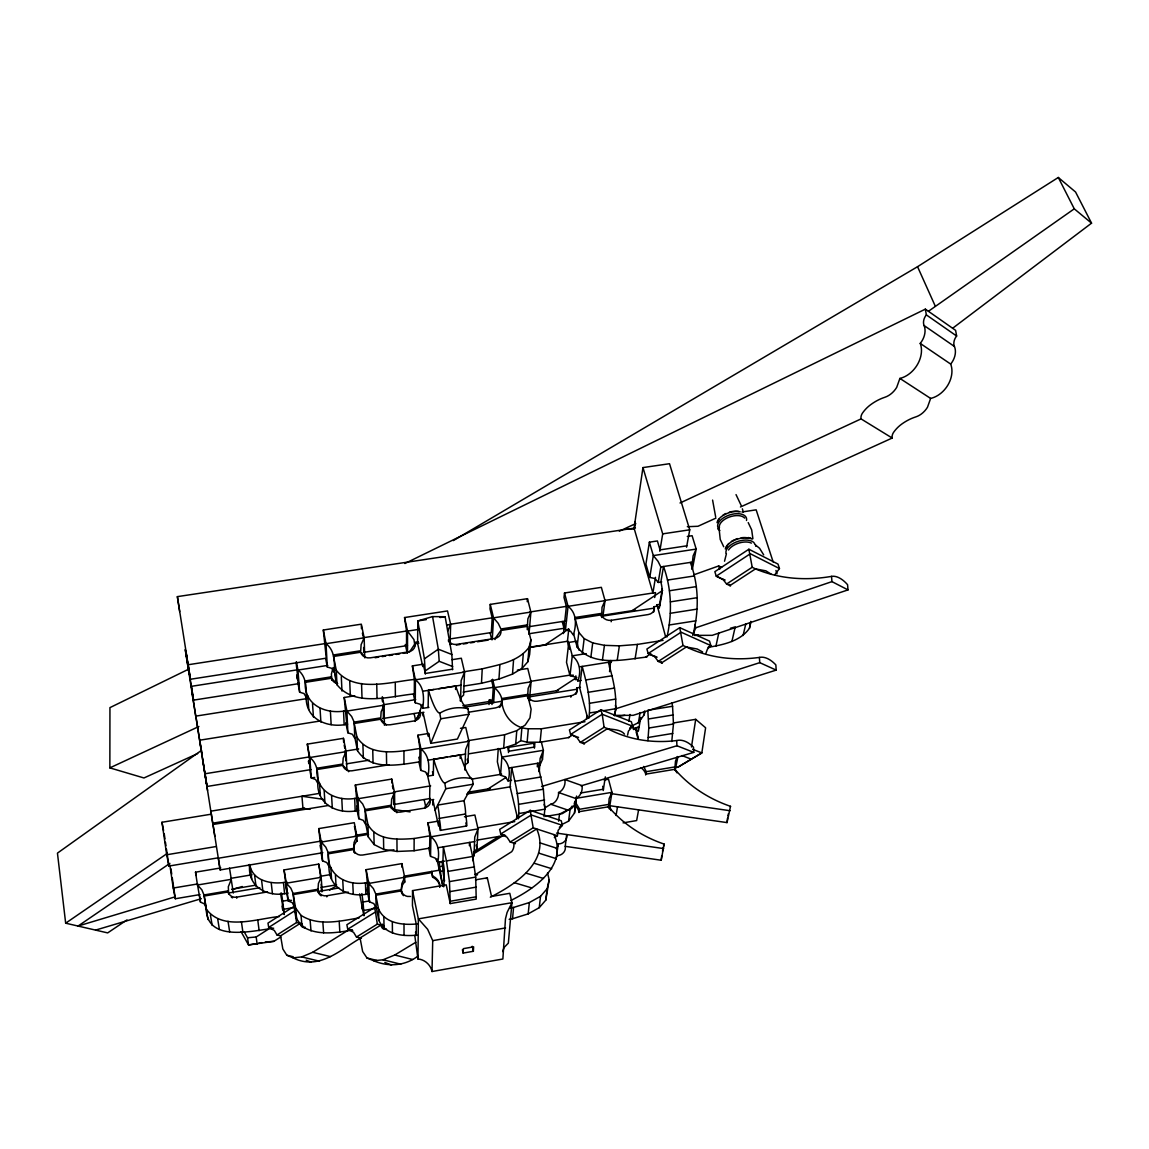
<?xml version="1.0" encoding="UTF-8"?>
<svg xmlns="http://www.w3.org/2000/svg" width="1149" height="1149" viewBox="0 0 1149 1149"><rect width="100%" height="100%" fill="white"/><g stroke="black" fill="none" stroke-linecap="round" stroke-linejoin="round"><path stroke-width="1.5" d="M407.522 652.862L407.536 631.103L404.549 617.544L447.521 610.938L450.667 624.453L450.049 644.56M197.7 753.557L143.955 777.974L109.859 767.877L109.945 707.626L188.91 669.048M614.643 715.712C618.033 697.745 613.178 679.519 608.352 662.269M452.605 669.178L425.331 673.458L423.277 664.194L412.376 665.903L414.387 679.547L414.301 693.91M443.844 886.669A7.828 0.761 80.6 0 0 443.887 886.123L444.261 870.095A7.914 0.776 80.6 0 0 442.939 861.448L443.37 846.842L446.43 860.917L472.699 856.465L475.7 877.118L476.203 899.107L450.264 903.574L446.229 884.859L412.534 890.619L412.448 905.699L416.297 924.313L416.197 935.516L415.507 932.155M414.918 645.839L413.942 639.576L407.536 631.103L419.615 629.25M365.626 823.259L368.341 836.989L374.143 844.572L383.709 849.398L397.037 851.466L414.071 850.734L414.157 838.497L429.496 835.926M428.907 707.367L422.731 708.344L420.103 704.222L415.277 702.771L415.421 679.835L412.376 665.903M428.132 707.482L428.405 690.348L455.708 686.025A134.074 16.072 81.3 0 0 467.93 708.703L468.936 714.261L457.417 739.051L430.789 743.36L428.62 733.464L417.963 735.188L419.931 748.473L419.802 761.816C399.479 764.832 370.639 771.18 357.468 750.627L354.739 736.983M667.023 636.919C672.222 613.681 671.72 589.006 663.504 566.514L660.862 582.055A8.215 1.738 81.3 0 1 662.054 593.372L659.267 608.166A8.129 1.695 81.3 0 1 656.998 604.776L659.627 604.36L662.327 588.633M419.959 710.872L419.945 712.581L419.715 711.561M475.442 879.861L487.32 877.822L491.542 896.464L509.797 893.304L511.966 902.683L507.111 912.392L505.459 918.898L502.874 959.013L432.01 971.523C430.645 964.844 424.8 959.487 417.963 958.998L418.365 918.87L412.534 890.619M463.65 801.27L473.244 784.207L472.268 778.749A129.191 15.124 81.1 0 1 460.304 754.95L433.647 759.288L433.317 775.202L428.046 776.078L425.46 771.913L420.749 770.347L420.979 749.047L417.963 735.188M422.731 708.344C424.196 698.233 424.326 686.571 415.421 679.835L464.555 672.093L461.323 658.233L452.017 659.698M423.004 715.856L423.047 712.466L428.29 736.365M425.331 674.046L424.426 658.794L417.791 620.934L432.57 616.596L445.151 616.726L451.859 654.513L452.577 669.752M428.577 736.179L428.62 733.464M428.046 776.078C429.625 766.44 429.41 755.396 420.979 749.047L468.95 741.277L465.776 727.475L460.476 728.337M440.412 830.382A9.565 0.948 80.7 0 0 440.412 826.203L440.211 824.393A9.565 0.948 80.7 0 0 439.263 818.39A9.594 0.948 80.7 0 0 439.162 814.785L438.975 813.004A9.594 0.948 80.7 0 0 437.668 805.09L463.952 800.724A9.58 1.063 80.7 0 1 465.273 808.623L465.446 810.418A9.58 1.063 80.7 0 1 465.489 814.009A9.551 1.063 80.6 0 1 466.437 819.998L466.623 821.808A9.551 1.063 80.6 0 1 466.551 826.002L440.412 830.382L438.387 821.104L427.931 822.856L429.855 835.869L429.625 848.12M429.64 798.598L429.87 786.017L427.083 773.22M444.649 861.161L437.755 862.324L435.198 858.088L430.545 856.364L430.918 836.802L427.931 822.856M693.077 634.463C698.965 610.808 699.052 585.401 690.305 562.407M432.713 804.989L432.814 799.632L438.545 825.973M432.656 877.204L431.722 871.488L432.656 877.204A13.616 12.251 -0.2 0 1 439.694 885.477A7.77 6.995 0.2 0 1 439.837 886.841M432.01 971.523L432.713 940.643L427.643 929.311L418.365 918.87L511.966 902.683L508.346 943.128L504.081 947.494L502.673 951.573M437.755 862.324C439.536 853.161 438.904 842.777 430.918 836.802L478.041 828.889L474.882 815.014L464.469 816.752M439.335 870.195L439.564 861.736M444.562 880.91A13.731 1.336 80.6 0 1 442.954 870.813L442.106 861.247M627.584 735.145L628.431 731.109L632.611 726.24L631.375 721.744L600.984 709.723L569.444 729.945L570.608 734.47L576.496 736.696M455.579 689.457L455.708 686.025M450.264 903.574L449.46 881.599L446.43 860.917M460.548 700.617L461.137 680.61L464.555 672.093L463.607 695.088L460.763 697.745L460.304 701.048M460.16 758.498L460.304 754.95M464.713 767.546L465.647 764.516L467.945 762.634L468.95 741.277L465.604 749.593L464.914 770.031L464.727 768.753M463.119 953.081L463.334 948.657L473.618 946.848L473.359 951.286L463.119 953.081L462.386 949.735M469.395 845.678L469.553 842.432L473.216 859.294A13.759 9.752 -73.3 0 0 472.612 860.658M463.909 686.054L481.474 683.267L482.235 668.862C498.723 664.711 518.3 661.896 529.071 647.246L530.91 639.878L527.477 626.334L500.835 630.471A8.187 6.88 3.4 0 1 494.472 638.499L456.9 644.345A8.215 6.908 2 0 1 448.469 641.3M647.907 740.688L648.797 728.021L647.806 710.269L672.567 706.262L671.95 702.973M473.905 852.529L476.921 848.522L478.041 828.889L474.752 837.061L473.977 856.192L473.79 854.899M529.043 633.932L530.895 612.058L527.477 598.672L490.264 604.388L490.005 608.869L492.189 617.817L491.327 632.539M492.26 639.663L493.553 617.832L490.264 604.388M489.043 704.567L489.345 699.655L490.149 703.059M492.418 701.005L493.266 687.303L491.485 679.878M493.639 702.757L494.601 687.605L492.591 679.246M481.474 683.267L498.953 679.073L499.901 664.639M671.763 741.536L673.458 723.999L672.567 706.262M498.278 748.473L497.373 761.787L500.547 775.273L505.359 776.81L508.03 780.903L511.564 780.315M501.467 703.432C503.233 697.156 498.767 691.698 494.601 687.605L531.082 681.817L527.75 668.474L517.352 670.111M724.531 561.215L726.412 553.761M500.547 775.273L501.869 757.09L499.844 748.588M468.691 753.845L503.664 748.157L504.641 734.742L516.777 730.635L525.222 725.005L529.991 717.866L531.111 709.22L527.75 695.734L501.711 699.899A8 6.851 3.6 0 1 495.492 707.899L468.232 712.279M498.953 679.073L512.497 674.09L513.589 659.627M508.476 752.566L508.878 747.295L534.888 743.058L534.4 748.2M508.03 780.903C510.831 772.185 509.122 762.807 501.869 757.09L543.405 750.297L541.294 741.837M527.233 601.674L527.477 598.672M503.664 748.157L515.686 744.078L516.777 730.635M512.497 674.09L522.12 668.316L523.298 653.824M527.204 629.595L527.879 618.808L530.895 612.058L493.553 617.832L498.264 623.39L500.921 628.991L527.606 624.855M515.686 744.078L520.799 740.645L521.933 727.202M522.12 668.316L527.822 661.767L529.071 647.246M530.91 639.878L529.646 654.442L527.822 661.767M516.562 818.835L516.878 815.287M527.592 697.63L528.138 688.395L531.082 681.817L529.588 698.678M518.443 818.792C520.124 801.471 515.599 784.279 511.65 767.546L510.099 786.85L517.553 818.16M569.401 737.443L540.087 742.225L527.118 742.211L528.325 728.768C512.914 728.064 502.285 714.779 501.711 699.899M509.179 919.344L512.54 918.755L513.574 907.451L529.359 902.554L540.533 896.306L547.139 888.708L549.179 879.789L547.527 872.981M630.83 726.427L638.413 722.692L644.216 714.75L644.56 711.217M537.272 766.742L537.617 763.281L543.348 789.248L544.87 809.169L518.903 813.521M540.087 742.225L541.423 728.782L584.97 721.73M539.542 765.88L542.472 759.388L543.405 750.297L540.131 758.441L539.298 771.855L539.068 769.011M510.831 900.471C534.658 888.766 568.023 865.585 553.976 834.605M490.307 897.211C514.738 884.802 551.103 861.606 536.684 828.946L513.718 843.107A7.928 5.673 -72.7 0 1 511.707 851.682L476.907 873.685A7.856 5.558 -73.4 0 1 474.652 874.461M609.2 805.621L727.03 822.598L730.52 806.325A115.302 97.292 14.6 0 1 674.865 769.313L645.767 774.139A13.185 11.447 10.4 0 0 641.027 767.762M512.54 918.755L528.167 913.886L529.359 902.554M727.03 822.598L727.489 818.232M602.995 615.807L605.035 600.625L601.358 587.34L564.504 592.985L564.03 597.494L566.385 606.356L564.777 621.121M563.441 633.559L564.604 622.844M544.052 816.709L545.014 807.819L544.166 804.357M568.784 629.092L567.419 641.271L569.516 649.228M576.597 641.199L568.769 642.42L566.514 662.341L569.99 675.626L575.017 676.962L577.846 680.926L581.15 680.395M528.167 913.886L539.24 907.681L540.533 896.306M561.028 824.953L568.583 821.147L574.486 813.075L576.539 796.056M574.486 813.075L576.482 797.535M564.504 592.985L568.051 606.327C577.1 613.322 576.381 624.898 573.365 635.067L570.522 631.16L565.466 629.911L563.297 621.652M539.24 907.681L545.789 900.127L547.139 888.708M549.179 879.789L545.789 900.127M570.823 697.184L570.981 695.806A7.971 6.779 6.7 0 0 576.999 687.878L580.446 687.317M646.944 657.041C624.338 659.454 593.631 667.296 577.085 647.002L578.823 632.395L575.218 618.923L601.616 614.816A8.129 6.765 7.7 0 0 611.369 620.288L648.194 614.557A8.115 6.736 8.9 0 0 654.14 606.672L657.63 606.126M565.265 846.339L661.192 860.242L661.723 855.775M661.192 860.242L664.165 844.098A115.015 98.627 12.8 0 1 608.582 806.77L579.039 811.725A13.328 11.734 7.7 0 0 575.448 806.095M575.405 679.748L575.864 675.871M558.629 821.176L559.491 814.11L570.177 808.752L572.173 806.038M575.793 694.341A7.957 6.779 6.7 0 0 576.827 689.256L576.999 687.878M577.846 680.926C581.337 671.806 579.958 661.968 572.288 655.82L568.769 642.42M556.662 855.675L558.098 843.955A9.149 8.115 7.5 0 0 563.527 842.289L564.906 841.082A9.149 8.115 7.5 0 0 566.716 834.562L565.207 846.325A9.063 8.057 7.5 0 1 563.398 852.802L562.033 854.009A9.063 8.057 7.5 0 1 556.662 855.675A9.077 8.086 7.1 0 1 555.857 859.035M582.371 653.178L584.166 638.614L578.823 632.395M568.583 821.147L570.177 808.752M590.83 657.472L592.712 642.923L584.166 638.614M586.507 718.886L586.952 715.497M601.932 617.587A8.129 6.765 7.7 0 1 601.415 616.309L601.616 614.816M588.848 718.182C591.376 700.718 586.694 683.181 582.198 666.42L579.584 687.461L587.699 718.326M578.924 812.53L578.938 808.02L574.859 801.37M602.449 659.856L604.446 645.336L619.368 645.839L637.422 644.417L663.074 640.366M611.167 621.767L611.369 620.288M609.559 671.677L610.751 660.488M686.556 547.211L689.745 529.804L669.522 463.708L642.952 467.586L634.076 528.152L652.905 592.999L655.49 577.344M617.214 660.345L619.368 645.839M603.225 790.541L605.322 776.868M691.468 746.994L695.705 719.331L673.529 722.951M686.815 545.818L660.043 549.883L657.4 540.949L649.372 542.17L645.91 564.102L649.774 577.416L655.131 578.565L658.205 582.457L661.738 581.911M608.453 807.56L609.157 798.584L611.972 792.336L608.51 779.266L604.087 780.013M755.812 546.321L755.941 545.488M609.315 808.953L611.972 792.336L575.936 798.354M635.081 658.923L637.422 644.417M649.774 577.416L653.307 555.585L649.372 542.17M628.905 721.184L630.011 714.434M616.065 815.474L617.53 806.641M659.813 551.261L662.7 533.868L642.952 467.586M654.686 597.537L655.505 592.597L604.173 600.525M653.637 612.058A8.115 6.736 8.9 0 0 653.882 608.151L654.14 606.672M658.205 582.457L660.819 566.917L658.004 561.272L653.307 555.585L696.193 549.078L692.1 535.707L687.303 536.439M635.699 730.333L636.115 727.834L639.232 726.714M656.998 604.776L665.673 637.006M638.413 722.692L640.137 712.538M640.74 717.421L638.514 730.391A7.454 1.422 80.7 0 1 636.115 727.834M644.216 714.75L644.804 711.36M638.571 810.002L636.647 820.573L623.074 822.871M645.623 774.957L646.226 771.683L643.684 766.44M691.684 568.913L693.106 555.929L696.193 549.078L692.373 569.258M705.989 653.12L707.454 649.156L710.872 645.609L709.522 641.113L679.763 627.656L646.901 649.027L648.18 653.537L655.39 656.654M709.019 647.203C723.669 644.589 740.416 641.214 749.464 628.244L750.757 621.379M609.43 667.31L610.248 664.079M404.85 563.513L925.347 309.138L955.609 330.352L956.643 336.025A10.054 7.569 -52.8 0 0 954.072 341.325L953.871 342.704A10.054 7.569 -52.8 0 0 954.431 346.481A16.704 12.567 -53.6 0 1 950.683 364.075A23.87 18.039 -54.2 0 1 930.633 398.43L927.487 407.234A18.499 14.018 -55.1 0 1 915.724 416.929A48.315 37.271 -56.1 0 0 901.577 424.196A28.093 21.544 -56 0 0 893.678 432.211A6.793 5.171 -56.2 0 0 892.199 438.042L740.43 506.996M674.693 770.117L675.497 761.169L677.35 756.53M675.167 770.203L677.939 756.688M925.347 309.138L926.353 314.898A10.226 7.598 -53.3 0 0 923.739 320.284L923.537 321.691A10.226 7.598 -53.3 0 0 924.083 325.526A16.991 12.61 -54.1 0 1 920.234 343.407A24.287 18.097 -54.7 0 1 899.897 378.423L896.694 387.385A18.815 14.061 -55.5 0 1 884.802 397.295A49.163 37.4 -56.6 0 0 870.54 404.778A28.596 21.616 -56.5 0 0 862.554 412.979A6.908 5.199 -56.6 0 0 861.046 418.897L680.036 502.989M715.942 646.111L718.743 633.156M731.913 641.472L735.216 626.88L730.376 628.288M743.087 635.512L745.73 624.137M749.464 628.244L751.001 621.724M635.009 521.775L635.555 523.657L634.291 528.885L627.282 529.172M447.636 631.218L450.667 624.453L447.205 624.984M615.39 705.256L616.295 708.603L614.026 715.396L633.156 715.324L776.193 670.111L775.848 664.912A36.797 19.418 72.4 0 0 759.403 657.415A208.213 154.11 -59.6 0 1 686.341 646.973L661.594 662.872A14.248 10.542 -66.8 0 0 661.135 661.637M417.058 719.102L422.214 704.466M774.886 574.672L779.467 568.554L778.002 564.087L748.875 549.236L714.85 571.671L716.244 576.166L723.31 579.613M692.746 635.368L695.691 627.814L694.7 624.51M333.124 667.583L331.4 674.003L331.688 680.136M430.832 743.274L440.771 718.786L439.765 713.213A134.318 14.42 81.3 0 1 428.405 690.348M435.126 810.217L445.769 788.745L444.792 783.273A129.42 13.573 81.1 0 1 433.647 759.288M610.909 662.413L611.742 660.761M229.513 868.127L231.308 879.315L228.321 886.755L228.665 894.066M368.384 893.821L366.1 869.664L401.863 863.617L404.678 877.319L401.82 883.71L401.461 889.699L375.809 894.08L376.168 907.782L373.784 903.574L369.375 901.778L367.048 889.872M409.518 651.971L414.933 643.813L418.968 643.181M423.924 712.323L420.405 712.883L415.091 720.552A2.671 2.298 0 0 1 415.076 721.443M500.835 630.471L495.032 638.657A2.715 2.284 3.4 0 1 495.047 639.548M574.155 803.338L576.137 800.623M433.69 799.489L430.229 800.063L424.958 807.187A2.628 2.312 0 0 1 424.943 808.092M453.295 540.605L917.548 266.697L1058.301 177.477L1075.565 192.012L1091.55 223.165L952.636 328.255M928.421 311.293L1074.272 208.831L1091.55 223.165M201.549 750.311L57.45 853.118L65.665 923.193L107.676 932.902L126.979 919.918M424.426 658.794L438.315 649.185L451.859 654.513M425.374 670.829L439.205 661.307L452.677 666.535M65.665 923.193L167.352 853.377M169.894 863.373L78.06 926.051L175.294 896.78M544.655 645.12L568.41 629.178M632.18 610.665L662.657 590.414M556.375 690.793L576.827 677.393M779.467 568.554L750.326 553.746L716.244 576.166L722.936 579.326L726.585 584.008L752.207 567.261L756.128 569.229M694.513 635.368L712.193 635.34L848.005 589.897L847.574 584.697A37.314 18.485 71.6 0 0 831.531 576.381A210.511 155.675 -56.5 0 1 755.482 568.899L729.874 585.617A14.477 10.844 -63.8 0 0 729.371 584.381M645.379 657.3L650.88 653.724M707.899 647.505L710.872 645.609L681.113 632.194L648.18 653.537L654.729 656.711L658.233 661.422L682.994 645.479L687.001 647.26M294.805 910.755L268.708 927.444L267.976 923.107L294.043 906.389L296.629 922.503L301.986 923.868M244.162 931.796L247.538 937.771L256.184 936.981L268.564 929.081M329.634 890.087L336.14 885.922M488.009 788.946L506.106 777.385M568.382 737.615L572.346 735.073L576.985 737.644L580.331 742.383L584.439 743.92M272.054 928.277L268.708 927.444L274.295 930.446L277.01 934.97L296.629 922.503M580.331 742.383L604.087 727.288L608.18 728.883M624.496 734.125C620.661 729.227 613.092 729.845 607.505 728.624L583.764 743.662A13.989 10.169 -69.8 0 0 583.333 742.412M241.06 931.681L248.543 944.966L273.922 941.318L280.787 936.966M629.623 728.121L632.611 726.24L602.205 714.276L600.984 709.723M377.935 908.356L374.588 907.451L346.883 924.73L347.73 929.225L353.576 932.342L356.477 937.024L361.432 938.288M554.349 837.578L557.409 835.725L558.155 830.282L562.378 825.327L561.243 820.759L530.192 810.361L499.671 829.406L500.749 834.002L506.996 837.204L510.213 842.002L515.47 843.668M374.588 907.451L375.479 911.961L347.73 929.225L352.757 930.518M305.332 927.329A7.411 4.869 -74.8 0 1 300.205 923.408L280.586 935.846L282.826 948.945L286.805 955.207L293.081 957.878L301.713 956.916L312.7 952.291L347.07 930.92M473.905 852.041L499.025 836.415M545.014 807.819L550.759 804.243A9.551 6.923 -71.1 0 0 556.432 800.192L557.409 798.426A9.551 6.923 -71.1 0 0 558.558 792.508A9.551 6.923 -70.8 0 0 562.751 789.033L563.771 787.295A9.551 6.923 -70.8 0 0 564.805 779.525L581.925 785.6A9.479 6.923 -70.8 0 1 580.906 793.313L579.9 795.051A9.479 6.923 -70.8 0 1 575.721 798.483A9.465 6.908 -71.2 0 1 574.601 804.343L573.624 806.11A9.465 6.908 -71.2 0 1 567.965 810.117L562.234 813.65L545.703 816.422M473.704 853.793L503.908 835.036M356.477 937.024L377.332 924.126L383.938 925.864M510.213 842.002L533.193 827.797L557.409 835.725M293.081 957.878C318.862 970.675 339.314 950.582 360.326 938.216M559.333 827.194L562.378 825.327L531.298 814.986L500.749 834.002L505.675 835.582M486.084 878.583L487.32 877.822M674.722 767.719L677.867 767.202L701.838 752.911L705.615 727.791L695.705 719.331M386.452 929.139L385.389 929.354A7.67 5.228 -74.8 0 1 380.908 925.074L360.054 937.943L362.653 951.516L366.991 958.007L373.77 960.779L383.005 959.788L394.739 955.02L415.823 942.266M373.77 960.779C388.103 966.97 404.261 966.036 417.03 956.772M677.867 767.202L701.838 752.911L692.732 749.32M109.859 767.877L198.906 726.513M619.34 531.183L635.555 523.657M715.942 518.113L697.989 526.271L687.332 526.702M693.781 574.845L718.671 565.954L721.644 567.419M695.691 627.814L831.948 581.624L848.005 589.897M616.295 708.603L759.748 662.657L776.193 670.111M541.552 786.519L676.933 745.758L693.781 752.365L693.508 747.195A36.15 20.352 73.5 0 0 676.675 740.545A200.96 147.661 -63.1 0 1 607.505 728.624M95.568 930.101L201.348 898.676M232.055 889.556L242.281 886.511M580.992 785.873L693.781 752.365M432.713 940.643L505.546 927.932M255.236 943.803L248.543 944.966L247.538 937.771M258.568 943.228L261.915 942.654M294.302 905.613L296.643 918.913L302.015 926.252C316.894 935.99 335.781 932.945 352.312 930.015M510.185 908.04L513.574 907.451M267.573 891.911L236.608 897.154A7.325 6.506 -11.2 0 1 228.335 891.94L204.192 896.033L206.174 908.974C222.705 931.365 256.5 918.697 279.408 916.514M364.075 915.696L363.041 902.022L369.734 900.873M450.164 891.581L476.318 887.1M363.888 910.425L373.87 908.715M206.174 908.974C207.351 942.64 252.665 930.762 273.649 928.205M450.351 901.233L476.347 896.766M348.233 892.098L326.747 895.76A7.54 6.75 -6.3 0 1 318.086 890.36L293.239 894.583L295.595 907.983L301.024 915.365C318.374 926.539 340.219 921.053 359.149 917.907M441.963 866.245L439.421 866.676L440.412 871.244A13.731 1.321 80.6 0 0 442.308 882.719A7.828 0.761 80.6 0 0 443.385 886.568M249.577 865.901C247.796 888.062 269.125 897.786 288.069 893.06M321.002 887.473L336.6 884.816M284.047 869.922L286.374 883.193L290.826 888.148L293.139 893.477L318 889.254L318.431 883.466L321.174 877.305L318.747 864.077L284.047 869.922L287.049 893.233L285.526 884.471M393.906 849.772L362.667 855.028A7.727 6.865 -3.6 0 1 353.72 849.542L328.284 853.808C326.948 876.859 349.138 887.028 368.973 882.159M404.146 876.17L440.182 870.052M338.797 887.962L318.172 891.48A7.54 6.75 -6.4 0 0 321.203 895.818M431.694 872.651L368.8 883.423L369.375 901.778M440.412 871.244L442.954 870.813M448.211 871.359L474.494 866.877M284.291 914.561L282.654 901.161L289.605 899.969M291.587 900.328L288.155 900.917L286.719 892.701M329.031 865.513C327.709 888.349 349.641 898.518 369.332 893.663M283.731 909.276L294.115 907.495M449.46 881.599L475.7 877.118M410.552 896.45L407.507 896.421A7.799 7.009 -1.3 0 1 401.461 890.863L375.838 895.243L378.581 909.118L378.854 920.435C385.346 934.956 403.198 936.536 417.116 935.128M579.355 809.313L608.97 804.357M328.427 805.478L212.996 824.494L220.148 869.937L322.797 852.716M321.016 852.558L322.553 860.888L326.819 862.569L329.102 866.676L328.197 852.63L353.662 848.364L354.079 842.461L356.908 836.127L354.28 822.698L318.747 828.601L321.49 852.946M477.898 827.797L514.738 821.621M169.865 865.025L173.226 888.048L197.757 883.926M252.076 874.777L231.05 878.31L233.319 893.046M220.823 867.94L195.517 872.177L197.47 885.017L231.308 879.315M414.071 850.734L429.798 848.091M476.964 840.134L503.966 835.582M438.128 847.732L474.781 841.542M173.226 888.048L175.323 898.748L200.055 894.568M231.839 889.197L254.805 885.319M197.47 885.017L201.836 889.8L204.005 894.956L228.177 890.863M249.75 864.465C252.191 881.484 272.859 884.931 286.948 881.958M320.154 876.342L330.653 874.561M259.803 887.717L228.507 893.017A7.325 6.506 -11.2 0 0 228.838 894.252M646.226 771.683L675.368 766.857M517.251 793.586L543.348 789.248M211.445 814.153L161.98 822.267L166.706 854.755L216.012 846.554M580.561 793.011L603.44 789.205L602.679 786.304M518.587 804.357L544.626 800.006M439.263 818.39L465.489 814.009M166.706 854.755L168.917 866.059L218.066 857.858M322.007 840.924L218.339 858.231L220.148 869.937M355.4 835.352L367.694 833.298M356.219 836.415L368.599 834.346M509.05 767.977L540.202 762.85M389.023 764.76L351.924 770.807A7.856 6.837 -3.2 0 1 342.847 765.335L316.952 769.528C315.63 792.839 338.395 802.49 358.215 797.808M393.561 791.991L430.674 785.887M472.153 779.051L501.682 774.196M307.343 698.535L195.833 716.114L212.723 823.172L304.485 808.063M445.769 788.745L473.244 784.207M514.939 781.277L540.992 776.983M317.813 782.254C316.506 805.348 339.012 815 358.689 810.332M430.444 798.469L393.69 804.544L393.662 791.977M467.858 792.279L490.393 788.544M356.793 808.551L358.804 818.72L363.256 820.343L365.669 824.494L365.181 809.557L391.278 805.248L391.651 799.23L394.567 792.709L391.737 779.079L355.328 785.04L357.77 810.476L356.879 805.966M430.229 800.063A7.914 6.966 0.1 0 1 423.924 808.207L400.527 812.084A7.928 6.98 -1.2 0 1 391.292 806.512L365.21 810.821L367.967 824.637L368.341 836.989M466.652 794.031L510.659 786.749M648.639 718.944L673.371 714.922M314.697 777.399L311.293 777.959L309.756 769.658M428.304 760.164L446.975 757.119M450.178 756.602L465.618 754.089M638.801 727.389L633.717 728.222L632.726 725.694M648.797 728.021L673.458 723.999M648.295 737.443L672.84 733.421M320.399 793.227L210.87 811.165L212.723 823.172M589.48 703.303L615.72 699.08M346.926 770.433L346.079 751.661L343.45 738.319L307.3 744.121L309.253 756.932L205.111 773.751L207.064 786.462L311.049 769.586M344.556 751.231L358.675 748.947M589.552 712.954L600.008 711.26M603.498 710.7L615.706 708.732M420.405 712.883A8.057 6.923 0 0 1 413.97 720.969L390.143 724.789A8.072 6.937 -1 0 1 380.764 719.217L354.222 723.468L356.98 737.198C370.28 757.88 399.349 751.503 419.845 748.487M467.542 740.76L504.641 734.742M617.903 716.387L624.826 715.267M316.865 768.25L342.775 764.042L343.206 758.125L346.079 751.661L309.799 757.521L311.293 777.959L315.602 779.482L317.9 783.503C318.115 774.311 317.914 763.554 309.799 757.521L307.3 744.121M346.294 763.87L369.202 760.15M319.853 721.055L199.782 740.186L201.779 753.112M585.789 679.949L612.044 675.77M345.849 722.692L347.86 732.803L352.37 734.268L354.797 738.319L354.165 722.089L380.736 717.852L381.138 711.806L384.096 705.17L382.315 696.696M501.797 698.52L527.879 694.355M306.237 696.136C304.93 719.475 327.996 728.595 347.644 724.129M382.473 718.57L420.793 712.452M462.803 705.745L492.921 700.933M528.353 695.26L558.471 690.448M463.923 707.296L501.61 701.278A8 6.851 3.6 0 1 499.485 707.439M527.635 697.113L576.827 689.256M588.216 692.287L614.5 688.064M570.981 695.806L537.229 701.22A7.986 6.822 5.3 0 1 527.75 695.734M440.771 718.786L468.936 714.261M414.933 643.813A8.244 6.951 0.1 0 1 408.326 651.914L370.337 657.831A8.273 6.98 -1.4 0 1 360.757 652.215L333.526 656.452L336.269 670.269C355.084 693.551 390.804 681.572 416.139 679.274M463.104 671.878L482.235 668.862M694.585 635.397L698.089 634.851M586.249 653.623L572.288 655.82L569.99 675.626L573.279 675.109M346.783 724.272L344.197 697.472L354.782 695.806M422.933 691.21L433.877 689.486M438.789 688.711L461.151 685.163M579.57 666.837L610.966 661.853M334.273 670.987L336.987 684.718C355.199 707.511 389.999 696.179 414.717 693.852M337.691 683.641A8 6.779 -2.8 0 1 331.587 678.212L305.232 682.348C303.939 705.903 327.264 714.994 347.055 710.527M383.996 704.653L415.665 699.626M463.09 692.086L493.108 687.332M530.177 681.429L570.78 674.98M297.361 669.824L191.409 686.326L193.535 700.129L299.458 683.54M375.062 657.731L378.596 657.171M382.129 656.625L385.662 656.079M389.181 655.519L392.714 654.973M396.247 654.427L399.78 653.867M403.313 653.321L406.847 652.776M456.297 645.077L459.815 644.517M463.349 643.971L466.882 643.426M470.415 642.865L473.948 642.32M477.481 641.774L488.081 640.122M528.698 633.788L564.001 628.288L562.234 621.537M327.838 665.386L297.95 670.054L299.659 692.201L304.011 693.551L306.338 697.5C306.352 687.849 306.496 676.459 297.95 670.054L296.385 661.723M670.312 613.293L697.084 609.114M568.927 629.379L565.466 629.911L568.051 606.327L605.035 600.625L602.019 607.333L601.817 613.336L575.39 617.43M305.131 680.955L331.515 676.818M669.178 624.999L695.777 620.833M529.258 647.26L567.951 641.199M530.709 647.304L546.594 644.819M326.244 643.426L188.177 664.74L190.418 679.26L326.287 658.162L323.314 630.011L361.317 624.18L364.161 637.81L364.75 657.846M363.429 637.695L407.68 630.858M450.164 624.295L492.648 617.745M529.818 612L567.003 606.27M669.479 590.744L696.395 586.593M670.427 601.846L697.285 597.681M333.44 654.973L360.7 650.751L361.131 644.618L364.161 637.81L326.014 643.699L327.321 667.038L331.889 668.388L334.345 672.424C334.675 662.298 334.948 650.42 326.014 643.699L323.314 630.011M414.933 642.334L418.337 641.803M363.343 652.402L407.464 645.551M449.92 638.959L492.318 632.381M529.402 626.622L566.486 620.862M601.817 615.376L635.498 610.148M601.415 616.309L653.882 608.151M660.819 566.917L692.976 562.005M667.512 580.073L694.413 575.936M426.351 619.613L417.791 620.934L417.618 643.383L422.775 666.578M440.024 617.516L445.151 616.726M662.7 533.868L689.745 529.804M179.675 611.584L177.363 596.633L635.426 527.951M741.952 511.98L756.157 509.84L773.191 562.048M265.261 942.065L273.922 941.318M367.967 824.637C376.886 840.924 398.229 839.675 414.157 838.497M378.581 909.118C385.159 923.767 403.184 925.318 417.216 923.911M528.325 728.768L541.423 728.782M755.482 568.899L765.866 570.838L771.194 574.184M686.341 646.973L697.228 649.013L702.614 651.971M611.11 793.614L730.06 810.72M323.156 799.302L301.957 796.243L302.948 808.307L310.043 809.341M394.595 809.643L410.107 811.898M556.547 833.082L663.619 848.58M197.384 883.983L200.472 902.123L204.235 903.789L206.188 907.724L204.005 894.956M592.712 642.923L604.446 645.336M286.805 955.207L293.268 956.758M301.713 956.916L319.508 961.196M312.7 952.291L330.495 956.629M520.799 740.645L527.118 742.211M277.01 934.97L280.313 935.774M366.991 958.007L376.7 960.406M383.005 959.788L400.8 964.198M394.739 955.02L412.52 959.472M514.278 882.705L531.757 887.918M526.07 873.154L543.506 878.468M534.328 863.301L551.721 868.701M538.996 853.204L556.36 858.691M540.059 842.892L557.394 848.45M572.432 735.087L570.608 734.47L602.205 714.276L604.087 727.288M550.759 804.243L567.965 810.117M748.258 537.488L751.259 538.637M749.392 537.947L752.265 538.924M558.558 792.508L575.721 798.483M681.932 755.554L691.109 759.13M384.8 962.388L391.579 965.16M306.165 960.133L310.891 962.13M658.233 661.422L662.269 663.16M726.585 584.008L730.534 585.933M861.046 418.897L892.199 438.042M899.897 378.423L930.633 398.43M920.234 343.407L950.683 364.075M924.083 325.526L954.431 346.481M926.353 314.898L956.643 336.025M717.823 528.957L719.877 530.493M755.496 544.999L759.575 548.288L763.683 554.852M342.847 765.335L348.291 770.893A2.614 2.269 -3.2 0 0 348.664 771.711M391.292 806.512L396.534 811.912A2.628 2.312 -1.2 0 0 396.922 812.745M331.587 678.212L336.068 683.109M380.764 719.217L386.165 725.177M360.757 652.215L365.267 657.4M448.282 640.094L451.37 644M608.582 806.77L609.961 808.537M674.865 769.313L676.976 772.832M723.712 546.766L720.236 539.427L719.073 528.54M748.214 522.58L751.69 529.933L752.897 538.709M736.035 494.616L741.22 505.56M1058.301 177.477L1074.272 208.831M917.548 266.697L935.315 306.237M248.96 864.78L249.721 867.021M775.934 570.478L777.04 573.839M748.875 549.236L752.207 567.261M718.671 565.954L719.719 569.315M742.355 508.806L743.331 512.109M679.763 627.656L682.994 645.479M715.655 516.892L712.595 500.088M354.165 722.089L351.651 716.502L346.912 711.073L344.197 697.472M365.181 809.557L362.696 803.998L358.043 798.727L355.328 785.04M375.809 894.08L373.368 888.565L368.8 883.423L366.1 869.664M638.269 737.687L635.914 729.084L633.501 729.471A13.027 11.188 9.3 0 0 631.749 726.039M636.144 731.956L637.925 738.448M328.197 852.63L325.813 847.186L321.26 842.073L318.747 828.601M576.999 642.679L578.967 650.119M573.523 633.602L577.085 647.002M609.631 805.392L610.981 810.548M541.624 756.013L542.472 759.388M533.768 744.035L534.515 747.037L508.576 751.274L507.499 746.749M490.135 633.013L491.758 639.677M530.192 810.361L533.193 827.797M490.838 699.554L492.031 704.524M467.169 759.216L467.945 762.634M476.146 845.089L476.921 848.522M465.862 822.914L466.551 826.002M472.253 946.273L473.359 951.286M405.31 644.46L407.148 652.862M413.41 694.154L415.277 702.771M414.143 713.586L415.622 720.409M418.811 757.234L419.802 761.816M418.897 761.773L420.749 770.347M424.225 799.876L425.647 806.483M436.893 858.863L442.71 885.922M428.706 847.732L430.545 856.364M381.956 698.779L382.588 701.78M362.409 633.171L363.027 636.187M392.412 785.93L393.03 788.946M403.759 877.405L404.692 881.972A13.616 12.266 -0.9 0 0 401.461 892.012A7.784 7.009 -1.3 0 0 403.543 895.617M414.775 935.372L417.963 958.998M376.14 906.647L378.854 920.435M344.212 745.184L344.801 748.143M325.655 658.564L327.321 667.038M367.192 887.775L367.781 890.805M354.423 826.303L356.176 835.222M161.98 822.267L163.575 830.483M359.651 893.879L363.816 915.437M377.332 924.126L375.479 911.961M296.054 662.442L298.51 683.684M296.859 674.88L297.85 680.165M297.806 682.305L299.659 692.201M309.095 763.826L308.535 760.882L308.722 763.41M320.111 845.52L320.657 848.493M320.6 876.27L318.747 864.077M321.232 888.536L321.835 891.796M432.57 616.596L438.315 649.185L439.205 661.307M195.517 872.177L196.091 875.452M280.528 893.304L284.133 914.116M282.065 906.259L282.654 909.692M210.411 914.92L212.177 925.448M217.707 919.042L219.402 929.527M177.363 596.633L190.418 679.26M193.535 700.129L186.124 652.977L188.278 666.98M189.068 673.386L185.248 649.515L195.933 717.306L192.07 693.134M206.418 783.575L195.833 716.114M228.033 921.297L229.656 931.767M212.996 824.494L214.834 836.415M202.626 758.986L207.538 790.44M206.001 906.676L207.983 919.545M199.495 895.775L200.472 902.123M281.433 892.988L282.654 901.161M170.957 868.831L171.718 874.102M172.235 877.635L175.323 898.748M164.221 833.772L164.968 838.871M165.456 842.274L165.959 845.664M166.447 849.068L168.917 866.059M236.608 897.154L236.766 898.231M361.849 893.563L363.041 902.022M241.405 921.685L242.899 932.169M256.184 936.981L257.146 944.205M257.793 920.22L259.143 930.704M250.31 867.739L251.746 878.956M254.604 875.165L256.012 886.324M261.57 880.105L262.906 891.236M271.193 882.576L272.442 893.678M282.525 904.852L283.085 910.137M283.458 882.547L284.593 893.649M293.139 893.477L294.403 906.705L292.234 902.64L288.155 900.917L286.374 883.193L321.174 877.305L322.18 891.523M295.595 907.983L296.643 918.913M301.024 915.365L302.015 926.252M310.115 920.062L311.006 930.92M831.531 576.381L831.948 581.624M296.973 676.258L297.174 679.002M318 889.254L318.244 892.558M322.84 922.058L323.63 932.902M309.253 756.932L310.187 769.729M307.774 695.791L308.765 709.508M321.174 884.213L321.404 887.401M322.553 860.888L321.26 842.073L356.908 836.127L357.109 841.269M319.494 783.058L320.341 795.697M326.747 895.76L326.833 896.866M312.499 703.403L313.433 717.062M759.403 657.415L759.748 662.657M324.162 790.713L324.966 803.295M330.826 867.409L331.544 879.028M320.04 708.502L320.901 722.132M335.436 875.093L336.111 886.655M339.199 921.34L339.831 932.169M331.587 795.84L332.32 808.379M330.395 711.073L331.156 724.674M342.747 880.235L343.364 891.753M341.77 798.397L342.402 810.921M335.393 674.535L335.824 683.066M676.675 740.545L676.933 745.758M336.269 670.269L336.987 684.718M343.45 738.319L343.623 742.225M343.537 711.087L344.154 724.689M345.375 751.101L345.82 760.724M341.296 676.646L341.971 691.052M347.86 732.803L346.912 711.073L384.096 705.17L384.427 725.263M352.757 882.791L353.274 894.295M353.662 848.364L353.82 851.869M349.727 681.084L350.316 695.447M354.682 798.383L355.185 810.907M356.98 737.198L357.468 750.627M358.804 818.72L358.043 798.727L394.567 792.709L394.739 811.079M361.964 905.843L362.079 908.96M365.454 882.762L365.842 894.267M361.547 683.54L362.007 697.903M362.912 744.796L363.357 758.182M361.375 625.659L361.461 628.647M363.644 647.462L363.788 652.345M372.736 749.665L373.066 763.008M373.827 832.278L374.143 844.572M376.743 684.043L377.044 698.391M383.479 837.147L383.709 849.398M383.838 916.873L384.068 928.148M383.22 704.782L383.45 718.412M386.423 751.748L386.624 765.076M391.278 805.248L391.306 808.566M392.326 921.929L392.455 933.16M391.737 779.079L391.78 782.914M396.936 839.215L397.037 851.466M395.27 682.563L395.385 696.912M401.863 863.617L401.877 867.136M401.461 890.863L401.461 892.012M403.945 751.058L403.974 764.387M404.003 924.256L404.031 935.473M404.549 617.544L406.531 631.031L406.531 645.709M404.678 877.319L404.692 882.346M577.487 737.069A13.989 10.169 -69.8 0 1 578.55 737.399M654.916 656.452A14.248 10.542 -66.8 0 1 657.113 657.199M439.765 713.213A37.414 36.711 25.1 0 1 467.93 708.703M727.949 815.862A32.948 2.054 -82.2 0 1 728.394 813.707M730.247 806.828A32.948 2.054 -82.2 0 1 730.52 806.325M717.033 522.651A15.009 8.072 -17.9 0 1 731.999 511.966M733.263 511.736A15.009 8.072 -17.9 0 1 740.229 511.836M718.786 528.885A15.023 8.072 -17.9 0 1 730.161 514.781A15.023 8.072 -17.9 0 1 746.505 520.497M725.306 548.992A15.124 7.986 -17.8 0 1 730.85 542.227M731.884 541.567A15.124 7.986 -17.8 0 1 748.703 538.177M718.01 521.373A13.644 7.354 -17.9 0 1 718.857 519.247M722.98 515.183A13.644 7.354 -17.9 0 1 725.953 513.502M729.285 512.224A13.644 7.354 -17.9 0 1 739.08 511.535M719.418 527.707A13.659 7.339 -17.9 0 1 728.997 517.165A13.659 7.339 -17.9 0 1 744.653 518.084M726.039 553.344A15.138 7.971 -17.8 0 1 738.563 541.193A15.138 7.971 -17.8 0 1 754.994 544.626M728.552 550.012A13.759 7.239 -17.8 0 1 739.094 543.017A13.759 7.239 -17.8 0 1 751.417 543.118M726.283 547.685A13.745 7.267 -17.8 0 1 728.868 543.491M731.31 541.538A13.745 7.267 -17.8 0 1 734.326 539.858M735.417 539.384A13.745 7.267 -17.8 0 1 737.687 538.594M741.162 537.804A13.745 7.267 -17.8 0 1 747.539 537.861M722.85 579.383A14.477 10.844 -63.8 0 1 725.148 580.058M660.014 605.58A8.129 1.709 81.3 0 1 659.627 604.36M432.455 771.726A14.032 1.393 80.8 0 1 433.317 775.202M444.792 783.273A36.509 36.05 32.6 0 1 472.268 778.749M662.513 851.265A33.378 1.192 -82.1 0 1 663.203 847.732M663.504 846.368A33.378 1.192 -82.1 0 1 664.165 844.098M382.502 924.184A13.429 9.178 -74.8 0 0 382.689 925.534A7.67 5.228 -74.8 0 0 385.174 929.397M477.553 874.734A7.856 5.558 -73.4 0 1 476.418 874.992M439.708 887.042A7.784 6.995 0.2 0 0 439.722 884.313A13.616 12.251 -0.2 0 0 432.685 876.041M529.876 700.631A7.971 6.808 5.3 0 1 528.109 698.405M304.255 927.588A7.411 4.869 -74.8 0 1 302.302 925.074M357.095 840.896A13.515 12.007 -3.3 0 0 353.777 850.72A7.727 6.865 -3.6 0 0 354.854 853.219M558.098 843.955A9.178 8.144 7.1 0 1 556.274 848.824M232.572 897.829A7.325 6.506 -11.2 0 1 231.351 897.211"/></g></svg>
